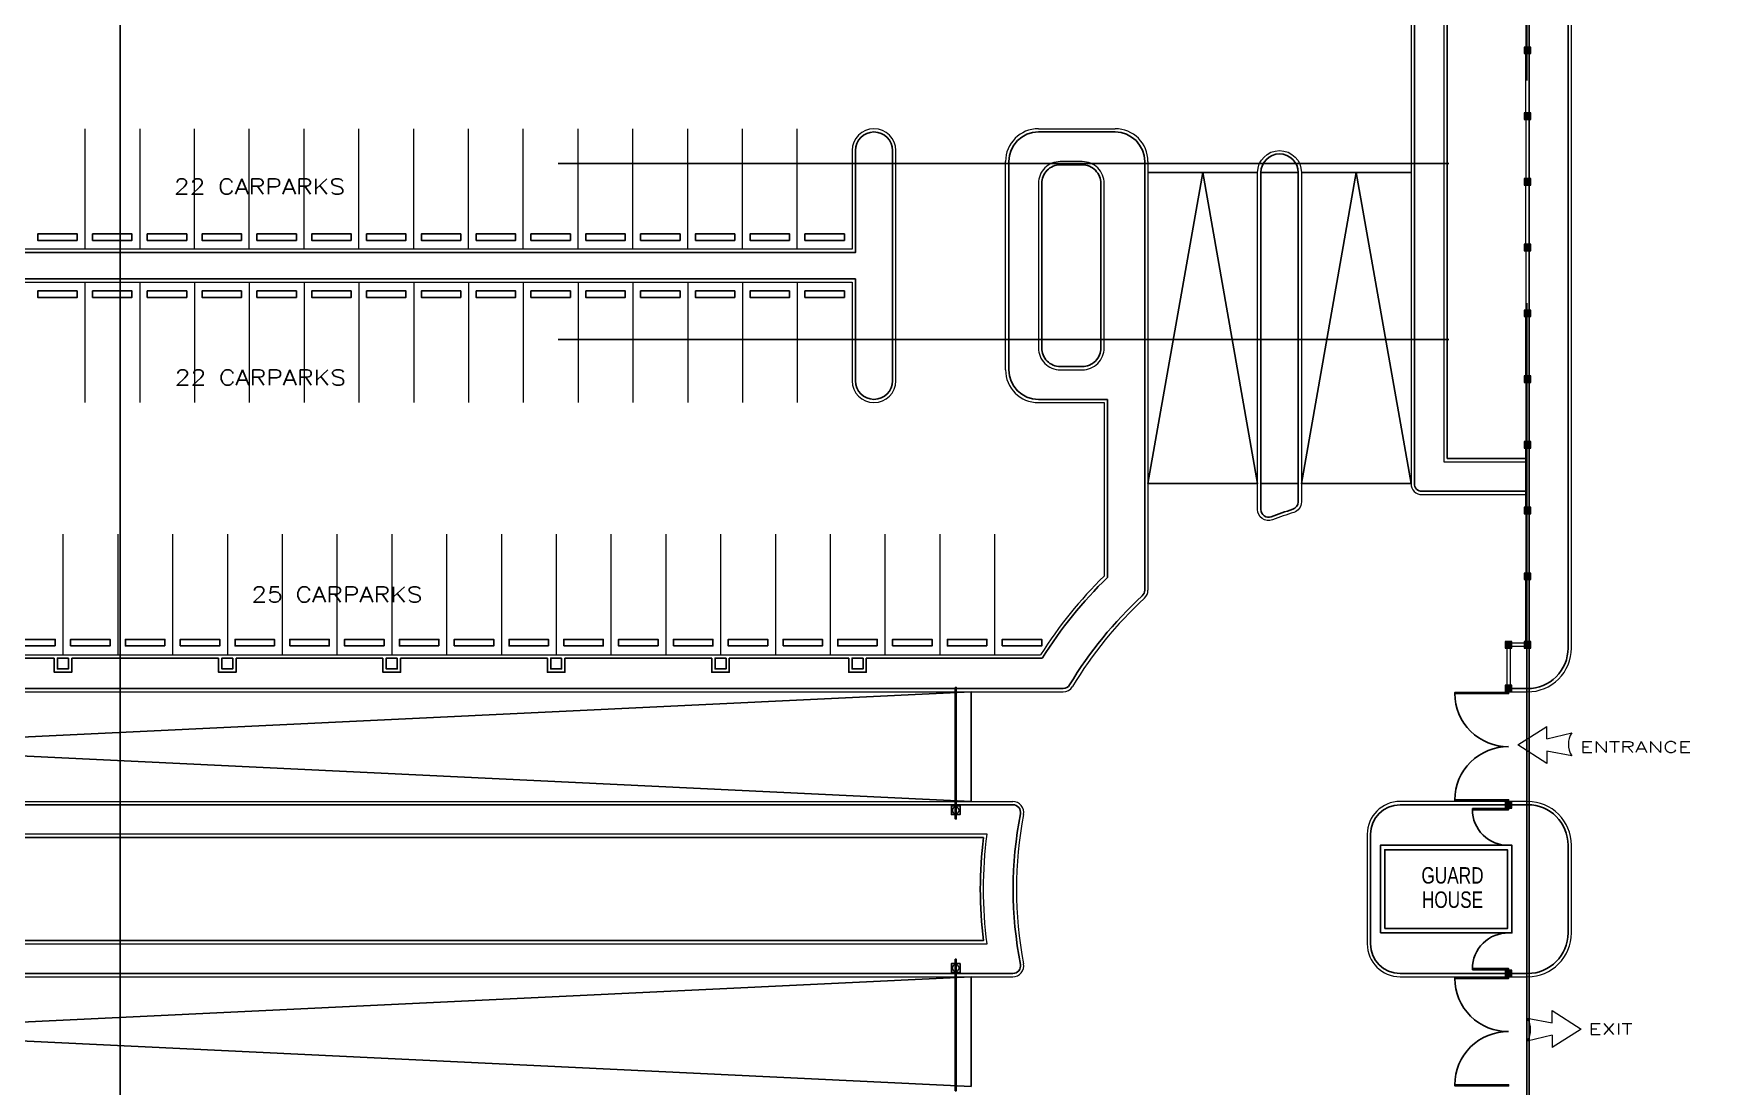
# Model space of a CAD drawing. Header units: metres. Extents: x -3195699 to -2111692, y 14290 to 146348.
# Drawn here: x -2175663 to -2174712, y 20255 to 20845 of the extents above; entities that cross this region are included whole.
import ezdxf
from ezdxf.enums import TextEntityAlignment as Align

# ---------------------------------------------------------------- set-up
doc = ezdxf.new("R2010")
doc.units = ezdxf.units.M
doc.header["$LTSCALE"] = 500
doc.header["$MEASUREMENT"] = 0
doc.linetypes.add('CENTER', pattern=[2, 1.25, -0.25, 0.25, -0.25])
doc.linetypes.add('CENTERX2', pattern=[4, 2.5, -0.5, 0.5, -0.5])
doc.layers.get('0').update_dxf_attribs({"linetype": 'CONTINUOUS'})
for name, color, linetype in [('AR-AXIS', 9, 'CENTERX2'), ('AR-DOOR', 8, 'CONTINUOUS'), ('AR-PROPOSED', 3, 'CONTINUOUS'), ('AR-SHEET-NM', 4, 'CONTINUOUS'), ('BLDG. TXT', 3, 'CONTINUOUS'), ('CURB-2', 8, 'CONTINUOUS'), ('DOOR', 8, 'CONTINUOUS'), ('PARAPET', 1, 'CONTINUOUS'), ('PROPERTY LINE', 3, 'CENTER'), ('RAMP', 1, 'CONTINUOUS'), ('RETAINING WALL', 3, 'CONTINUOUS'), ('TX1', 4, 'CONTINUOUS'), ('WHEEL BUMP', 6, 'CONTINUOUS')]:
    doc.layers.add(name, color=color, linetype=linetype)
for name, color, linetype, lineweight in [('CARLINE', 8, 'CONTINUOUS', 18), ('COL', 4, 'CONTINUOUS', 18), ('COLHAT', 8, 'CONTINUOUS', 18), ('CURVE', 8, 'CONTINUOUS', 18), ('FENCEWALL', 4, 'CONTINUOUS', 18), ('schematic lines', 110, 'CONTINUOUS', 25)]:
    doc.layers.add(name, color=color, linetype=linetype, lineweight=lineweight)
doc.styles.add('logo-eng', font='arial.ttf', dxfattribs={"height": 600})
doc.styles.add('ROMANC', font='romanc', dxfattribs={"height": 0.1})
doc.styles.add('ROMANS', font='romans.shx', dxfattribs={"width": 0.85})

# ---------------------------------------------------------------- blocks, each defined once
blk = doc.blocks.new('DRIVEWAY LOCATOR')
for p, q in [((-1232, -16), (-523, 434)), ((-523, 134), (-523, 434)), ((-523, -466), (-1232, -16)), ((-523, -166), (-523, -466))]:
    blk.add_line(p, q)
for points in [[(-523, 134), (82, 278)], [(82, -278), (-523, -166)]]:
    blk.add_lwpolyline(points)
blk.add_arc((514, 0), 514, 147.2089, 212.7911)
blk = doc.blocks.new('AHHMS TEMPLATE')
at = {"layer": 'COLHAT'}
h = blk.add_hatch(dxfattribs=at)
h.set_pattern_fill('ANSI31', color=8, scale=0.184599, style=0)
h.set_pattern_definition([(45, (-1499337.7329, 34289.8842), (-0.4144367825, 0.4144367825), [])])
h.paths.add_polyline_path([(-1489390.58, 84056.86), (-1489390.58, 84053.16), (-1489386.89, 84053.16), (-1489386.89, 84056.86)])
h = blk.add_hatch(dxfattribs=at)
h.set_pattern_fill('ANSI31', color=8, scale=0.184599, style=0)
h.set_pattern_definition([(45, (-1499337.7329, 34252.9644), (-0.4144367825, 0.4144367825), [])])
h.paths.add_polyline_path([(-1489390.58, 84019.94), (-1489390.58, 84016.24), (-1489386.89, 84016.24), (-1489386.89, 84019.94)])
h = blk.add_hatch(dxfattribs=at)
h.set_pattern_fill('ANSI31', color=8, scale=0.184599, style=0)
h.set_pattern_definition([(45, (-1499337.7329, 34216.0446), (-0.4144367825, 0.4144367825), [])])
h.paths.add_polyline_path([(-1489390.58, 83983.02), (-1489390.58, 83979.32), (-1489386.89, 83979.32), (-1489386.89, 83983.02)])
h = blk.add_hatch(dxfattribs=at)
h.set_pattern_fill('ANSI31', color=8, scale=0.184599, style=0)
h.set_pattern_definition([(45, (-1499337.7329, 34179.12476), (-0.4144367825, 0.4144367825), [])])
h.paths.add_polyline_path([(-1489390.58, 83946.1), (-1489390.58, 83942.4), (-1489386.89, 83942.4), (-1489386.89, 83946.1)])
h = blk.add_hatch(dxfattribs=at)
h.set_pattern_fill('ANSI31', color=8, scale=0.184599, style=0)
h.set_pattern_definition([(45, (-1499337.7329, 34142.20494), (-0.4144367825, 0.4144367825), [])])
h.paths.add_polyline_path([(-1489390.58, 83909.18), (-1489390.58, 83905.49), (-1489386.89, 83905.49), (-1489386.89, 83909.18)])
h = blk.add_hatch(dxfattribs=at)
h.set_pattern_fill('ANSI31', color=8, scale=0.184599, style=0)
h.set_pattern_definition([(45, (-1499337.7329, 34105.2851), (-0.4144367825, 0.4144367825), [])])
h.paths.add_polyline_path([(-1489390.58, 83872.26), (-1489390.58, 83868.57), (-1489386.89, 83868.57), (-1489386.89, 83872.26)])
h = blk.add_hatch(dxfattribs=at)
h.set_pattern_fill('ANSI31', color=8, scale=0.184599, style=0)
h.set_pattern_definition([(45, (-1499337.7329, 34068.3653), (-0.4144367825, 0.4144367825), [])])
h.paths.add_polyline_path([(-1489390.58, 83835.34), (-1489390.58, 83831.65), (-1489386.89, 83831.65), (-1489386.89, 83835.34)])
h = blk.add_hatch(dxfattribs=at)
h.set_pattern_fill('ANSI31', color=8, scale=0.184599, style=0)
h.set_pattern_definition([(45, (-1499337.7329, 34031.4455), (-0.4144367825, 0.4144367825), [])])
h.paths.add_polyline_path([(-1489390.58, 83798.42), (-1489390.58, 83794.73), (-1489386.89, 83794.73), (-1489386.89, 83798.42)])
h = blk.add_hatch(dxfattribs=at)
h.set_pattern_fill('ANSI31', color=8, scale=0.184599, style=0)
h.set_pattern_definition([(45, (-1499337.7329, 33994.52567), (-0.4144367825, 0.4144367825), [])])
h.paths.add_polyline_path([(-1489390.58, 83761.5), (-1489390.58, 83757.81), (-1489386.89, 83757.81), (-1489386.89, 83761.5)])
h = blk.add_hatch(dxfattribs=at)
h.set_pattern_fill('ANSI31', color=8, scale=0.184599, style=0)
h.set_pattern_definition([(45, (-1499348.3847, 33956.12905), (-0.4144367825, 0.4144367825), [])])
h.paths.add_polyline_path([(-1489401.23, 83723.1), (-1489401.23, 83719.41), (-1489397.54, 83719.41), (-1489397.54, 83723.1)])
h = blk.add_hatch(dxfattribs=at)
h.set_pattern_fill('ANSI31', color=8, scale=0.184599, style=0)
h.set_pattern_definition([(45, (-1499337.7329, 33956.12905), (-0.4144367825, 0.4144367825), [])])
h.paths.add_polyline_path([(-1489390.58, 83723.1), (-1489390.58, 83719.41), (-1489386.89, 83719.41), (-1489386.89, 83723.1)])
h = blk.add_hatch(dxfattribs=at)
h.set_pattern_fill('ANSI31', color=8, scale=0.184599, style=0)
h.set_pattern_definition([(45, (-1499348.3847, 33931.51584), (-0.4144367825, 0.4144367825), [])])
h.paths.add_polyline_path([(-1489401.23, 83698.49), (-1489401.23, 83694.8), (-1489397.54, 83694.8), (-1489397.54, 83698.49)])
h = blk.add_hatch(dxfattribs=at)
h.set_pattern_fill('ANSI31', color=8, scale=0.184599, style=0)
h.set_pattern_definition([(45, (-1499348.3847, 33866.29083), (-0.4144367825, 0.4144367825), [])])
h.paths.add_polyline_path([(-1489401.23, 83633.26), (-1489401.23, 83629.57), (-1489397.54, 83629.57), (-1489397.54, 83633.26)])
h = blk.add_hatch(dxfattribs=at)
h.set_pattern_fill('ANSI31', color=8, scale=0.184599, style=0)
h.set_pattern_definition([(45, (-1499348.3847, 33771.52996), (-0.4144367825, 0.4144367825), [])])
h.paths.add_polyline_path([(-1489401.23, 83538.5), (-1489401.23, 83534.81), (-1489397.54, 83534.81), (-1489397.54, 83538.5)])
at = {"layer": 'AR-AXIS', "color": 8, "ltscale": 2}
for p, q in [((-1490178.82, 81994.85), (-1490178.82, 85059.97)), ((-1489387.81, 81994.85), (-1489387.81, 85059.97)), ((-1492933, 83991.39), (-1488915.15, 83991.39)), ((-1492933, 83892.56), (-1488915.15, 83892.56))]:
    blk.add_line(p, q, dxfattribs=at)
at = {"layer": 'AR-DOOR', "color": 8}
for points in [[(-1489429.54, 83693.87), (-1489399.38, 83693.87), (-1489399.38, 83694.49), (-1489429.54, 83694.49)], [(-1489429.54, 83634.19), (-1489399.38, 83634.19), (-1489399.38, 83633.57), (-1489429.54, 83633.57)], [(-1489419.69, 83629.26), (-1489419.69, 83628.65), (-1489399.38, 83628.65), (-1489399.38, 83629.26)], [(-1489429.54, 83533.89), (-1489399.38, 83533.89), (-1489399.38, 83534.5), (-1489429.54, 83534.5)], [(-1489419.69, 83538.81), (-1489419.69, 83539.43), (-1489399.38, 83539.43), (-1489399.38, 83538.81)], [(-1489429.54, 83474.2), (-1489399.38, 83474.2), (-1489399.38, 83473.58), (-1489429.54, 83473.58)]]:
    blk.add_lwpolyline(points, close=True, dxfattribs=at)
for centre, radius, start, end in [((-1489399.69, 83693.87), 29.85, 180, 270.58765), ((-1489399.69, 83634.19), 29.85, 89.41235, 180), ((-1489399.69, 83628.65), 20, 180, 270.87473), ((-1489399.69, 83539.43), 20, 89.12527, 180), ((-1489399.69, 83533.89), 29.85, 180, 270.58765), ((-1489399.69, 83474.2), 29.85, 89.41235, 180)]:
    blk.add_arc(centre, radius, start, end, dxfattribs=at)
at = {"layer": 'AR-PROPOSED', "color": 8}
blk.add_lwpolyline([(-1489471.38, 83559.42), (-1489397.54, 83559.42), (-1489397.54, 83608.65), (-1489471.38, 83608.65)], close=True, dxfattribs=at)
at = {"layer": 'CARLINE', "color": 8}
for p, q in [((-1490198.7, 84011.01), (-1490198.7, 83943.33)), ((-1490167.93, 84011.01), (-1490167.93, 83943.33)), ((-1490137.17, 83943.33), (-1490137.17, 84011.01)), ((-1490106.4, 83943.33), (-1490106.4, 84011.01)), ((-1490075.63, 83943.33), (-1490075.63, 84011.01)), ((-1490044.87, 83943.33), (-1490044.87, 84011.01)), ((-1490014.1, 83943.33), (-1490014.1, 84011.01)), ((-1489983.33, 83943.33), (-1489983.33, 84011.01)), ((-1489952.57, 83943.33), (-1489952.57, 84011.01)), ((-1489921.8, 83943.33), (-1489921.8, 84011.01)), ((-1489891.03, 83943.33), (-1489891.03, 84011.01)), ((-1489860.27, 83943.33), (-1489860.27, 84011.01)), ((-1489829.5, 83943.33), (-1489829.5, 84011.01)), ((-1489798.73, 83943.33), (-1489798.73, 84011.01)), ((-1490198.7, 83924.87), (-1490198.7, 83857.18)), ((-1490167.93, 83924.87), (-1490167.93, 83857.18)), ((-1490137.17, 83924.87), (-1490137.17, 83857.18)), ((-1490106.4, 83924.87), (-1490106.4, 83857.18)), ((-1490075.63, 83924.87), (-1490075.63, 83857.18)), ((-1490044.87, 83924.87), (-1490044.87, 83857.18)), ((-1490014.1, 83924.87), (-1490014.1, 83857.18)), ((-1489983.33, 83924.87), (-1489983.33, 83857.18)), ((-1489952.57, 83924.87), (-1489952.57, 83857.18)), ((-1489921.8, 83924.87), (-1489921.8, 83857.18)), ((-1489891.03, 83924.87), (-1489891.03, 83857.18)), ((-1489860.27, 83924.87), (-1489860.27, 83857.18)), ((-1489829.5, 83924.87), (-1489829.5, 83857.18)), ((-1489798.73, 83924.87), (-1489798.73, 83857.18)), ((-1490211.01, 83783.34), (-1490211.01, 83715.66)), ((-1490180.24, 83783.34), (-1490180.24, 83715.66)), ((-1490149.47, 83783.34), (-1490149.47, 83715.66)), ((-1490118.71, 83783.34), (-1490118.71, 83715.66)), ((-1490087.94, 83783.34), (-1490087.94, 83715.66)), ((-1490057.17, 83783.34), (-1490057.17, 83715.66)), ((-1490026.41, 83783.34), (-1490026.41, 83715.66)), ((-1489995.64, 83783.34), (-1489995.64, 83715.66)), ((-1489964.87, 83783.34), (-1489964.87, 83715.66)), ((-1489934.11, 83783.34), (-1489934.11, 83715.66)), ((-1489903.34, 83783.34), (-1489903.34, 83715.66)), ((-1489872.57, 83783.34), (-1489872.57, 83715.66)), ((-1489841.81, 83783.34), (-1489841.81, 83715.66)), ((-1489811.04, 83783.34), (-1489811.04, 83715.66)), ((-1489780.27, 83783.34), (-1489780.27, 83715.66)), ((-1489749.51, 83783.34), (-1489749.51, 83715.66)), ((-1489718.74, 83783.34), (-1489718.74, 83715.66)), ((-1489687.97, 83783.34), (-1489687.97, 83715.66))]:
    blk.add_line(p, q, dxfattribs=at)
at = {"layer": 'COL', "color": 8}
for points in [[(-1489390.58, 84053.16), (-1489386.89, 84053.16), (-1489386.89, 84056.86), (-1489390.58, 84056.86)], [(-1489390.58, 84016.24), (-1489386.89, 84016.24), (-1489386.89, 84019.94), (-1489390.58, 84019.94)], [(-1489390.58, 83979.32), (-1489386.89, 83979.32), (-1489386.89, 83983.02), (-1489390.58, 83983.02)], [(-1489390.58, 83942.4), (-1489386.89, 83942.4), (-1489386.89, 83946.1), (-1489390.58, 83946.1)], [(-1489390.58, 83905.49), (-1489386.89, 83905.49), (-1489386.89, 83909.18), (-1489390.58, 83909.18)], [(-1489390.58, 83868.57), (-1489386.89, 83868.57), (-1489386.89, 83872.26), (-1489390.58, 83872.26)], [(-1489390.58, 83831.65), (-1489386.89, 83831.65), (-1489386.89, 83835.34), (-1489390.58, 83835.34)], [(-1489390.58, 83794.73), (-1489386.89, 83794.73), (-1489386.89, 83798.42), (-1489390.58, 83798.42)], [(-1489390.58, 83757.81), (-1489386.89, 83757.81), (-1489386.89, 83761.5), (-1489390.58, 83761.5)], [(-1489401.23, 83719.41), (-1489397.54, 83719.41), (-1489397.54, 83723.1), (-1489401.23, 83723.1)], [(-1489390.58, 83719.41), (-1489386.89, 83719.41), (-1489386.89, 83723.1), (-1489390.58, 83723.1)], [(-1489401.23, 83694.8), (-1489397.54, 83694.8), (-1489397.54, 83698.49), (-1489401.23, 83698.49)], [(-1489401.23, 83629.57), (-1489397.54, 83629.57), (-1489397.54, 83633.26), (-1489401.23, 83633.26)], [(-1489401.23, 83534.81), (-1489397.54, 83534.81), (-1489397.54, 83538.5), (-1489401.23, 83538.5)]]:
    blk.add_lwpolyline(points, close=True, dxfattribs=at)
at = {"layer": 'CURB-2', "color": 8}
for p, q in [((-1489663.36, 84009.17), (-1489620.29, 84009.17)), ((-1489679.98, 83875.64), (-1489679.98, 83992.55)), ((-1489603.67, 83992.55), (-1489603.67, 83751.88)), ((-1489538.45, 83986.4), (-1489517.53, 83986.4)), ((-1489663.36, 83859.03), (-1489624.6, 83859.03)), ((-1489624.6, 83859.03), (-1489624.6, 83759.03)), ((-1489517.53, 83811.71), (-1489538.45, 83811.71)), ((-1490298.38, 83713.81), (-1490215.93, 83713.81)), ((-1490206.08, 83713.81), (-1490123.63, 83713.81)), ((-1490113.78, 83713.81), (-1490031.33, 83713.81)), ((-1490021.48, 83713.81), (-1489939.03, 83713.81)), ((-1489929.18, 83713.81), (-1489846.73, 83713.81)), ((-1489836.88, 83713.81), (-1489769.81, 83713.81)), ((-1489759.97, 83713.81), (-1489661.11, 83713.81)), ((-1490344.34, 83631.42), (-1489677.71, 83631.42)), ((-1489401.23, 83631.42), (-1489460.3, 83631.42)), ((-1489388.73, 83631.42), (-1489397.54, 83631.42)), ((-1489476.92, 83614.8), (-1489476.92, 83553.27)), ((-1489365.97, 83559.42), (-1489365.97, 83608.65)), ((-1489460.3, 83536.66), (-1489401.23, 83536.66)), ((-1489397.54, 83536.66), (-1489388.73, 83536.66))]:
    blk.add_line(p, q, dxfattribs=at)
for points in [[(-1489397.54, 83696.64), (-1489388.73, 83696.64, 0.414214), (-1489365.97, 83719.41), (-1489365.97, 84538.25), (-1489428.53, 84600.81), (-1490405.26, 84600.81, 0.414214), (-1490428.03, 84578.04), (-1490428.03, 84564.81, 0.414214), (-1490411.41, 84548.2), (-1489620.29, 84548.2, -0.414214), (-1489452.3, 84380.21), (-1489452.3, 83811.71, 0.414214), (-1489448, 83807.4), (-1489389.66, 83807.4)], [(-1490394.18, 84562.97), (-1489609.01, 84562.97, -0.408477), (-1489433.84, 84380.2), (-1489433.84, 83825.86), (-1489389.66, 83825.86)], [(-1489605.07, 83748.7, 0.072537), (-1489645.81, 83698.74, 0.072537)], [(-1490403.84, 83696.64), (-1489649.51, 83696.64, 0.263753), (-1489645.81, 83698.74)], [(-1490344.34, 83536.66), (-1489677.71, 83536.66, 0.471127), (-1489673.48, 83541.78, 0.471127)]]:
    blk.add_lwpolyline(points, format="xyb", dxfattribs=at)
for points in [[(-1490467.6, 83998.71), (-1490467.6, 83869.49, 1), (-1490446.68, 83869.49), (-1490446.68, 83926.71), (-1489766.12, 83926.71), (-1489766.12, 83869.49, 1), (-1489745.2, 83869.49), (-1489745.2, 83998.71, 1), (-1489766.12, 83998.71), (-1489766.12, 83941.48), (-1490446.68, 83941.48), (-1490446.68, 83998.71, 1)], [(-1489651.06, 83877.49), (-1489638.75, 83877.49, 0.414214), (-1489628.29, 83887.95), (-1489628.29, 83980.25, 0.414214), (-1489638.75, 83990.71), (-1489651.06, 83990.71, 0.414214), (-1489661.52, 83980.25), (-1489661.52, 83887.95, 0.414214)], [(-1489532.63, 83793.16, -0.523732), (-1489538.45, 83797.19), (-1489538.45, 83986.4, -1), (-1489517.53, 83986.4), (-1489517.53, 83801.41, -0.328322), (-1489520.56, 83797.3, 0.014289)], [(-1489694.24, 83612.96), (-1490344.34, 83612.96, 0.999999), (-1490344.34, 83555.12), (-1489694.24, 83555.12, -0.060012)]]:
    blk.add_lwpolyline(points, format="xyb", close=True, dxfattribs=at)
for points in [[(-1490215.93, 83713.81), (-1490215.93, 83705.81), (-1490206.08, 83705.81), (-1490206.08, 83713.81)], [(-1490207.93, 83713.81), (-1490207.93, 83707.66), (-1490214.08, 83707.66), (-1490214.08, 83713.81), (-1490207.93, 83713.81)], [(-1490123.63, 83713.81), (-1490123.63, 83705.81), (-1490113.78, 83705.81), (-1490113.78, 83713.81)], [(-1490115.63, 83713.81), (-1490115.63, 83707.66), (-1490121.78, 83707.66), (-1490121.78, 83713.81), (-1490115.63, 83713.81)], [(-1490031.33, 83713.81), (-1490031.33, 83705.81), (-1490021.48, 83705.81), (-1490021.48, 83713.81)], [(-1490023.33, 83713.81), (-1490023.33, 83707.66), (-1490029.48, 83707.66), (-1490029.48, 83713.81), (-1490023.33, 83713.81)], [(-1489939.03, 83713.81), (-1489939.03, 83705.81), (-1489929.18, 83705.81), (-1489929.18, 83713.81)], [(-1489931.03, 83713.81), (-1489931.03, 83707.66), (-1489937.18, 83707.66), (-1489937.18, 83713.81), (-1489931.03, 83713.81)], [(-1489846.73, 83713.81), (-1489846.73, 83705.81), (-1489836.88, 83705.81), (-1489836.88, 83713.81)], [(-1489838.73, 83713.81), (-1489838.73, 83707.66), (-1489844.88, 83707.66), (-1489844.88, 83713.81), (-1489838.73, 83713.81)], [(-1489769.81, 83713.81), (-1489769.81, 83705.81), (-1489759.97, 83705.81), (-1489759.97, 83713.81)], [(-1489761.81, 83713.81), (-1489761.81, 83707.66), (-1489767.97, 83707.66), (-1489767.97, 83713.81), (-1489761.81, 83713.81)]]:
    blk.add_lwpolyline(points, dxfattribs=at)
for centre, radius, start, end in [((-1489663.36, 83992.55), 16.61, 90, 180), ((-1489620.29, 83992.55), 16.61, 0, 90), ((-1489663.36, 83875.64), 16.61, 180, 270), ((-1489454.15, 83584.04), 244.29, 134.2454, 147.91111), ((-1489607.98, 83751.88), 4.31, 312.50663, 0), ((-1489677.71, 83627.11), 4.31, 349.09452, 90), ((-1489460.3, 83614.8), 16.61, 90, 180), ((-1489388.73, 83608.65), 22.77, 0, 90), ((-1489454.15, 83584.04), 223.36, 169.09452, 190.90548), ((-1489460.3, 83553.27), 16.61, 180, 270), ((-1489388.73, 83559.42), 22.77, 270, 0)]:
    blk.add_arc(centre, radius, start, end, dxfattribs=at)
at = {"layer": 'CURVE', "color": 8}
for p, q in [((-1489663.36, 84011.01), (-1489620.29, 84011.01)), ((-1489681.82, 83875.64), (-1489681.82, 83992.55)), ((-1489601.83, 83992.55), (-1489601.83, 83751.88)), ((-1489663.36, 83857.18), (-1489626.44, 83857.18)), ((-1489626.44, 83857.18), (-1489626.44, 83759.81)), ((-1490426.37, 83715.66), (-1489662.13, 83715.66)), ((-1490344.34, 83633.26), (-1489677.71, 83633.26)), ((-1489388.73, 83633.26), (-1489460.3, 83633.26)), ((-1489478.76, 83614.8), (-1489478.76, 83553.27)), ((-1489364.12, 83559.42), (-1489364.12, 83608.65)), ((-1489460.3, 83534.81), (-1489388.73, 83534.81))]:
    blk.add_line(p, q, dxfattribs=at)
for points in [[(-1489397.54, 83694.8), (-1489388.73, 83694.8, 0.414214), (-1489364.12, 83719.41), (-1489364.12, 84539.01), (-1489427.76, 84602.65), (-1490405.26, 84602.65, 0.414214), (-1490429.87, 84578.04), (-1490429.87, 84564.81, 0.414214), (-1490411.41, 84546.35), (-1489620.29, 84546.35, -0.414214), (-1489454.15, 84380.21), (-1489454.15, 83811.71, 0.414214), (-1489448, 83805.56), (-1489389.66, 83805.56)], [(-1490394.18, 84561.12), (-1489609.04, 84561.12, -0.408447), (-1489435.69, 84380.21), (-1489435.69, 83824.02), (-1489389.66, 83824.02)], [(-1490469.44, 83998.71), (-1490469.44, 83869.49, 1), (-1490444.83, 83869.49), (-1490444.83, 83924.87), (-1489767.97, 83924.87), (-1489767.97, 83869.49, 1), (-1489743.35, 83869.49), (-1489743.35, 83998.71, 1), (-1489767.97, 83998.71), (-1489767.97, 83943.33), (-1490444.83, 83943.33), (-1490444.83, 83998.71, 1), (-1490469.44, 83998.71)], [(-1489531.98, 83791.43, -0.523732), (-1489540.3, 83797.19), (-1489540.3, 83986.4, -1), (-1489515.68, 83986.4), (-1489515.68, 83801.41, -0.328322), (-1489520.01, 83795.54, 0.014289), (-1489531.98, 83791.43)], [(-1489603.82, 83747.34, 0.072537), (-1489644.23, 83697.79)], [(-1490403.84, 83694.8), (-1489649.51, 83694.8, 0.263753), (-1489644.23, 83697.79)], [(-1489692.15, 83614.8), (-1490344.34, 83614.8, 0.999999), (-1490344.34, 83553.27), (-1489692.15, 83553.27, -0.064368), (-1489692.15, 83614.8)], [(-1490344.34, 83534.81), (-1489677.71, 83534.81, 0.471127), (-1489671.67, 83542.13)]]:
    blk.add_lwpolyline(points, format="xyb", dxfattribs=at)
blk.add_lwpolyline([(-1489651.06, 83875.64), (-1489638.75, 83875.64, 0.414214), (-1489626.44, 83887.95), (-1489626.44, 83980.25, 0.414214), (-1489638.75, 83992.55), (-1489651.06, 83992.55, 0.414214), (-1489663.36, 83980.25), (-1489663.36, 83887.95, 0.414214)], format="xyb", close=True, dxfattribs=at)
for centre, radius, start, end in [((-1489663.36, 83992.55), 18.46, 90, 180), ((-1489620.29, 83992.55), 18.46, 0, 90), ((-1489663.36, 83875.64), 18.46, 180, 270), ((-1489454.15, 83584.04), 246.13, 134.42701, 147.67304), ((-1489607.98, 83751.88), 6.15, 312.50663, 0), ((-1489709.76, 83628.34), 1.86, 99.528, 260.472), ((-1489709.76, 83628.34), 1.86, 279.528, 80.472), ((-1489677.71, 83627.11), 6.15, 349.09452, 90), ((-1489460.3, 83614.8), 18.46, 90, 180), ((-1489388.73, 83608.65), 24.61, 0, 90), ((-1489454.15, 83584.04), 221.52, 169.09452, 190.90548), ((-1489460.3, 83553.27), 18.46, 180, 270), ((-1489388.73, 83559.42), 24.61, 270, 0), ((-1489709.76, 83539.73), 1.86, 99.528, 260.472), ((-1489709.76, 83539.73), 1.86, 279.528, 80.472)]:
    blk.add_arc(centre, radius, start, end, dxfattribs=at)
at = {"layer": 'DOOR', "color": 8}
for points in [[(-1489710.07, 83697.26), (-1489709.45, 83697.26), (-1489709.45, 83623.42), (-1489710.07, 83623.42)], [(-1489710.07, 83470.82), (-1489709.45, 83470.82), (-1489709.45, 83544.66), (-1489710.07, 83544.66)]]:
    blk.add_lwpolyline(points, close=True, dxfattribs=at)
at = {"layer": 'FENCEWALL', "color": 8}
for p, q in [((-1489389.66, 84090.08), (-1489389.66, 84056.86)), ((-1489387.81, 84090.08), (-1489387.81, 84056.86)), ((-1489389.66, 84019.94), (-1489389.66, 84053.16)), ((-1489387.81, 84019.94), (-1489387.81, 84053.16)), ((-1489389.66, 84016.24), (-1489389.66, 83983.02)), ((-1489387.81, 84016.24), (-1489387.81, 83983.02)), ((-1489389.66, 83946.1), (-1489389.66, 83979.32)), ((-1489387.81, 83946.1), (-1489387.81, 83979.32)), ((-1489389.66, 83942.4), (-1489389.66, 83909.18)), ((-1489387.81, 83942.4), (-1489387.81, 83909.18)), ((-1489389.66, 83872.26), (-1489389.66, 83905.49)), ((-1489387.81, 83872.26), (-1489387.81, 83905.49)), ((-1489389.66, 83868.57), (-1489389.66, 83835.34)), ((-1489387.81, 83868.57), (-1489387.81, 83835.34)), ((-1489389.66, 83798.42), (-1489389.66, 83831.65)), ((-1489387.81, 83798.42), (-1489387.81, 83831.65)), ((-1489389.66, 83794.73), (-1489389.66, 83761.5)), ((-1489387.81, 83794.73), (-1489387.81, 83761.5)), ((-1489389.66, 83723.1), (-1489389.66, 83757.81)), ((-1489387.81, 83723.1), (-1489387.81, 83757.81)), ((-1489400.31, 83719.41), (-1489400.31, 83698.49)), ((-1489398.46, 83719.41), (-1489398.46, 83698.49)), ((-1489390.58, 83722.18), (-1489397.54, 83722.18)), ((-1489390.58, 83720.33), (-1489397.54, 83720.33))]:
    blk.add_line(p, q, dxfattribs=at)
at = {"layer": 'PARAPET', "color": 8}
blk.add_lwpolyline([(-1489468.92, 83561.88), (-1489400, 83561.88), (-1489400, 83606.19), (-1489468.92, 83606.19)], close=True, dxfattribs=at)
at = {"layer": 'PROPERTY LINE', "color": 8}
blk.add_lwpolyline([(-1492441.15, 84577.12), (-1492478.07, 84540.2), (-1492478.07, 82288.09), (-1492428.85, 82238.86), (-1489438.34, 82238.86), (-1489389.12, 82288.09), (-1489389.12, 84527.89), (-1489438.34, 84577.12), (-1492441.15, 84577.12)], dxfattribs=at)
at = {"layer": 'RAMP', "color": 8}
for p, q in [((-1489601.83, 83986.4), (-1489540.3, 83986.4)), ((-1489515.68, 83986.4), (-1489454.15, 83986.4)), ((-1489540.3, 83811.71), (-1489601.83, 83811.71))]:
    blk.add_line(p, q, dxfattribs=at)
for points in [[(-1489601.83, 83811.71), (-1489571.06, 83986.4), (-1489540.3, 83811.71), (-1489601.83, 83811.71)], [(-1489454.15, 83811.71), (-1489515.68, 83811.71), (-1489484.92, 83986.4), (-1489454.15, 83811.71)], [(-1489701.15, 83694.8), (-1490344.34, 83664.03), (-1489701.15, 83633.26), (-1489701.15, 83694.8)], [(-1489701.15, 83473.28), (-1490344.34, 83504.04), (-1489701.15, 83534.81), (-1489701.15, 83473.28)], [(-1489701.15, 83534.81), (-1489701.15, 83473.28)]]:
    blk.add_lwpolyline(points, dxfattribs=at)
at = {"layer": 'RETAINING WALL', "color": 8}
for points in [[(-1489712.22, 83630.8), (-1489712.22, 83625.88), (-1489707.3, 83625.88), (-1489707.3, 83630.8)], [(-1489712.22, 83537.27), (-1489712.22, 83542.19), (-1489707.3, 83542.19), (-1489707.3, 83537.27)]]:
    blk.add_lwpolyline(points, close=True, dxfattribs=at)
at = {"layer": 'WHEEL BUMP', "color": 8}
for points in [[(-1490203.01, 83948.25), (-1490203.01, 83951.94), (-1490225.16, 83951.94), (-1490225.16, 83948.25)], [(-1490194.39, 83948.25), (-1490194.39, 83951.94), (-1490172.24, 83951.94), (-1490172.24, 83948.25)], [(-1490141.47, 83948.25), (-1490141.47, 83951.94), (-1490163.63, 83951.94), (-1490163.63, 83948.25)], [(-1490110.71, 83948.25), (-1490110.71, 83951.94), (-1490132.86, 83951.94), (-1490132.86, 83948.25)], [(-1490102.09, 83948.25), (-1490102.09, 83951.94), (-1490079.94, 83951.94), (-1490079.94, 83948.25)], [(-1490049.17, 83948.25), (-1490049.17, 83951.94), (-1490071.33, 83951.94), (-1490071.33, 83948.25)], [(-1490040.56, 83948.25), (-1490040.56, 83951.94), (-1490018.41, 83951.94), (-1490018.41, 83948.25)], [(-1489987.64, 83948.25), (-1489987.64, 83951.94), (-1490009.79, 83951.94), (-1490009.79, 83948.25)], [(-1489979.03, 83948.25), (-1489979.03, 83951.94), (-1489956.87, 83951.94), (-1489956.87, 83948.25)], [(-1489926.11, 83948.25), (-1489926.11, 83951.94), (-1489948.26, 83951.94), (-1489948.26, 83948.25)], [(-1489917.49, 83948.25), (-1489917.49, 83951.94), (-1489895.34, 83951.94), (-1489895.34, 83948.25)], [(-1489864.57, 83948.25), (-1489864.57, 83951.94), (-1489886.73, 83951.94), (-1489886.73, 83948.25)], [(-1489855.96, 83948.25), (-1489855.96, 83951.94), (-1489833.81, 83951.94), (-1489833.81, 83948.25)], [(-1489803.04, 83948.25), (-1489803.04, 83951.94), (-1489825.19, 83951.94), (-1489825.19, 83948.25)], [(-1489794.43, 83948.25), (-1489794.43, 83951.94), (-1489772.28, 83951.94), (-1489772.28, 83948.25)], [(-1490203.01, 83919.95), (-1490203.01, 83916.25), (-1490225.16, 83916.25), (-1490225.16, 83919.95)], [(-1490194.39, 83919.95), (-1490194.39, 83916.25), (-1490172.24, 83916.25), (-1490172.24, 83919.95)], [(-1490141.47, 83919.95), (-1490141.47, 83916.25), (-1490163.63, 83916.25), (-1490163.63, 83919.95)], [(-1490110.71, 83919.95), (-1490110.71, 83916.25), (-1490132.86, 83916.25), (-1490132.86, 83919.95)], [(-1490102.09, 83919.95), (-1490102.09, 83916.25), (-1490079.94, 83916.25), (-1490079.94, 83919.95)], [(-1490049.17, 83919.95), (-1490049.17, 83916.25), (-1490071.33, 83916.25), (-1490071.33, 83919.95)], [(-1490040.56, 83919.95), (-1490040.56, 83916.25), (-1490018.41, 83916.25), (-1490018.41, 83919.95)], [(-1489987.64, 83919.95), (-1489987.64, 83916.25), (-1490009.79, 83916.25), (-1490009.79, 83919.95)], [(-1489979.03, 83919.95), (-1489979.03, 83916.25), (-1489956.87, 83916.25), (-1489956.87, 83919.95)], [(-1489926.11, 83919.95), (-1489926.11, 83916.25), (-1489948.26, 83916.25), (-1489948.26, 83919.95)], [(-1489917.49, 83919.95), (-1489917.49, 83916.25), (-1489895.34, 83916.25), (-1489895.34, 83919.95)], [(-1489864.57, 83919.95), (-1489864.57, 83916.25), (-1489886.73, 83916.25), (-1489886.73, 83919.95)], [(-1489855.96, 83919.95), (-1489855.96, 83916.25), (-1489833.81, 83916.25), (-1489833.81, 83919.95)], [(-1489803.04, 83919.95), (-1489803.04, 83916.25), (-1489825.19, 83916.25), (-1489825.19, 83919.95)], [(-1489794.43, 83919.95), (-1489794.43, 83916.25), (-1489772.28, 83916.25), (-1489772.28, 83919.95)], [(-1490215.31, 83720.58), (-1490215.31, 83724.27), (-1490237.46, 83724.27), (-1490237.46, 83720.58)], [(-1490206.7, 83720.58), (-1490206.7, 83724.27), (-1490184.55, 83724.27), (-1490184.55, 83720.58)], [(-1490153.78, 83720.58), (-1490153.78, 83724.27), (-1490175.93, 83724.27), (-1490175.93, 83720.58)], [(-1490145.17, 83720.58), (-1490145.17, 83724.27), (-1490123.01, 83724.27), (-1490123.01, 83720.58)], [(-1490092.25, 83720.58), (-1490092.25, 83724.27), (-1490114.4, 83724.27), (-1490114.4, 83720.58)], [(-1490083.63, 83720.58), (-1490083.63, 83724.27), (-1490061.48, 83724.27), (-1490061.48, 83720.58)], [(-1490030.71, 83720.58), (-1490030.71, 83724.27), (-1490052.87, 83724.27), (-1490052.87, 83720.58)], [(-1489999.95, 83720.58), (-1489999.95, 83724.27), (-1490022.1, 83724.27), (-1490022.1, 83720.58)], [(-1489991.33, 83720.58), (-1489991.33, 83724.27), (-1489969.18, 83724.27), (-1489969.18, 83720.58)], [(-1489938.41, 83720.58), (-1489938.41, 83724.27), (-1489960.57, 83724.27), (-1489960.57, 83720.58)], [(-1489929.8, 83720.58), (-1489929.8, 83724.27), (-1489907.65, 83724.27), (-1489907.65, 83720.58)], [(-1489876.88, 83720.58), (-1489876.88, 83724.27), (-1489899.03, 83724.27), (-1489899.03, 83720.58)], [(-1489868.27, 83720.58), (-1489868.27, 83724.27), (-1489846.11, 83724.27), (-1489846.11, 83720.58)], [(-1489815.35, 83720.58), (-1489815.35, 83724.27), (-1489837.5, 83724.27), (-1489837.5, 83720.58)], [(-1489806.73, 83720.58), (-1489806.73, 83724.27), (-1489784.58, 83724.27), (-1489784.58, 83720.58)], [(-1489753.82, 83720.58), (-1489753.82, 83724.27), (-1489775.97, 83724.27), (-1489775.97, 83720.58)], [(-1489745.2, 83720.58), (-1489745.2, 83724.27), (-1489723.05, 83724.27), (-1489723.05, 83720.58)], [(-1489692.28, 83720.58), (-1489692.28, 83724.27), (-1489714.43, 83724.27), (-1489714.43, 83720.58)], [(-1489683.67, 83720.58), (-1489683.67, 83724.27), (-1489661.52, 83724.27), (-1489661.52, 83720.58)]]:
    blk.add_lwpolyline(points, close=True, dxfattribs=at)
at = {"layer": 'CURVE', "color": 8, "xscale": 0.02307488024234772, "yscale": 0.02307488024234772, "zscale": 0.02307488024234772}
blk.add_blockref('DRIVEWAY LOCATOR', (-1489365.83, 83665.36), dxfattribs=at)
at = {"layer": 'CURVE', "color": 8, "xscale": 0.02307488024234772, "yscale": 0.02307488024234772, "zscale": 0.02307488024234772, "rotation": 180}
blk.add_blockref('DRIVEWAY LOCATOR', (-1489387.03, 83505.12), dxfattribs=at)
at = {"layer": 'AR-SHEET-NM', "color": 8, "style": 'ROMANS', "width": 1.2}
for s, p in [('22 CARPARKS', (-1490100.67, 83978.52)), ('22 CARPARKS', (-1490100.17, 83871.31)), ('25 CARPARKS', (-1490057.17, 83749.5))]:
    blk.add_text(s, height=8.6146, dxfattribs=at).set_placement(p, align=Align.MIDDLE_CENTER)
at = {"layer": 'BLDG. TXT', "color": 8, "ltscale": 0.5, "style": 'logo-eng', "width": 0.75}
for s, p in [('GUARD', (-1489430.87, 83591.76)), ('HOUSE', (-1489430.87, 83578.11))]:
    blk.add_text(s, height=9.23, dxfattribs=at).set_placement(p, align=Align.MIDDLE_CENTER)
at = {"layer": 'TX1', "color": 8, "style": 'ROMANC', "width": 1.5}
for s, p in [('ENTRANCE', (-1489359.28, 83660.75)), ('EXIT', (-1489354.65, 83502.41))]:
    blk.add_text(s, height=6.153, dxfattribs=at).set_placement(p)

msp = doc.modelspace()

# ---------------------------------------------------------------- block references
at = {"layer": 'schematic lines'}
msp.add_blockref('AHHMS TEMPLATE', (-685436.14, -63218.81), dxfattribs=at)

doc.saveas('drawing.dxf')
